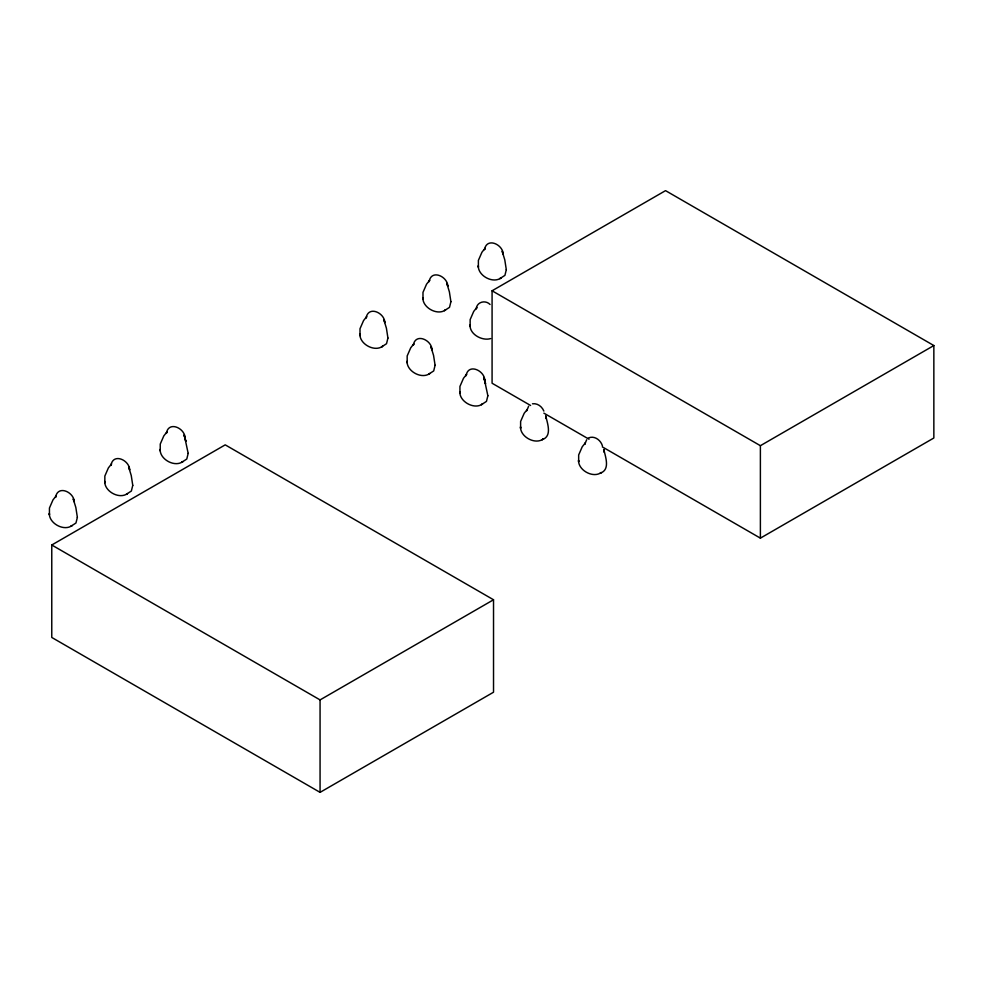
<?xml version="1.0" encoding="UTF-8"?>
<svg xmlns="http://www.w3.org/2000/svg" width="983" height="983" viewBox="0 0 983 983"><rect width="100%" height="100%" fill="white"/><g stroke="black" fill="none" stroke-linecap="round" stroke-linejoin="round"><path stroke-width="1.47" d="M528.621 406.237L526.716 410.808L527.343 409.297L524.185 413.29L520.621 421.449L520.609 428.33L520.523 426.819C520.093 436.808 535.207 445.078 543.267 438.971L542.088 439.72C552.409 436.305 547.457 423.612 545.762 415.895M586.667 439.757L584.762 444.316L585.389 442.817L582.219 446.798L578.668 454.957L578.655 461.838L578.557 460.327C578.139 470.316 593.24 478.586 601.313 472.479L600.134 473.228C610.455 469.825 605.503 457.12 603.795 449.403M51.767 545L225.218 444.857L493.527 599.765L493.527 692.216L320.065 792.359L51.767 637.451L51.767 545L320.065 699.908L493.527 599.765M530.599 405.475L492.078 383.235L492.078 290.784L665.54 190.641L933.85 345.549L933.85 438L760.387 538.143L602.333 446.884M492.078 290.784L760.387 445.692L933.85 345.549M588.326 438.037C594.31 435.248 600.736 440.065 602.432 445.852M490.64 338.582C482.42 341.199 469.567 334.478 470.046 324.955L470.144 326.467L470.157 319.598L473.708 311.427L476.878 307.446L476.251 308.945C476.669 301.818 485.504 299.655 490.05 304.484M532.467 403.792C537.504 403.042 542.026 406.569 543.857 411.078M543.882 413.143L589.05 439.217M603.931 450.533L604.287 452.254L603.783 449.747M545.884 417.025L546.241 418.733L545.737 416.239M760.387 445.692L760.387 538.143M320.065 699.908L320.065 792.359M77.362 517.353L75.961 523.005L70.911 526.286L72.091 525.549C64.03 531.656 48.917 523.386 49.347 513.396L49.433 514.908L49.445 508.027L52.996 499.868L56.166 495.874L55.54 497.373C57.628 484.57 73.983 491.942 74.315 501.895L73.221 498.909L75.838 507.486L77.362 517.353M132.766 485.369L131.366 491.021L126.316 494.302L127.495 493.564C119.434 499.659 104.321 491.402 104.751 481.4L104.837 482.911L104.849 476.042L108.4 467.871L111.57 463.89L110.944 465.389C113.033 452.585 129.387 459.958 129.719 469.911L128.626 466.925L131.243 475.502L132.766 485.369M188.171 453.384L186.782 459.036L181.72 462.317L182.899 461.568C174.839 467.675 159.725 459.405 160.155 449.415L160.241 450.927L160.254 444.058L163.817 435.887L166.975 431.906L166.348 433.405C168.437 420.601 184.792 427.974 185.123 437.914L184.546 436.341L188.171 453.384M387.929 338.054L386.528 343.706L381.478 346.987L382.657 346.237C374.597 352.344 359.483 344.087 359.913 334.085L359.999 335.596L360.011 328.727L363.563 320.556L366.733 316.575L366.106 318.074C368.195 305.271 384.55 312.643 384.881 322.596L383.788 319.61L386.405 328.187L387.929 338.054M435.088 365.283L433.7 370.935L428.637 374.216L429.817 373.466C421.756 379.573 406.643 371.316 407.073 361.314L407.171 362.825L407.171 355.957L410.734 347.785L413.892 343.804L413.278 345.303C415.354 332.5 431.709 339.872 432.041 349.825L430.947 346.839L433.564 355.416L435.088 365.283M450.902 301.695L449.514 307.347L444.451 310.628L445.631 309.878C437.57 315.985 422.457 307.728 422.887 297.726L422.985 299.237L422.985 292.369L426.548 284.198L429.706 280.216L429.092 281.716C431.168 268.912 447.523 276.284 447.855 286.225L446.761 283.251L449.378 291.828L450.902 301.695M487.863 395.744L486.462 401.396L481.4 404.677L482.592 403.939C474.519 410.046 459.405 401.777 459.835 391.775L459.933 393.298L459.946 386.417L463.497 378.258L466.667 374.265L466.04 375.764C468.117 362.96 484.484 370.333 484.803 380.286L484.226 378.713L487.863 395.744M506.306 269.711L504.918 275.363L499.856 278.644L501.035 277.894C492.974 284.001 477.861 275.731 478.291 265.742L478.389 267.253L478.389 260.372L481.953 252.213L485.111 248.232L484.496 249.731C486.573 236.928 502.927 244.288 503.259 254.241L502.166 251.255L504.783 259.844L506.306 269.711M484.226 378.639L483.71 377.3L485.565 383.702L484.226 378.639M184.546 436.268L184.03 434.941L185.873 441.342L184.546 436.268"/></g></svg>
